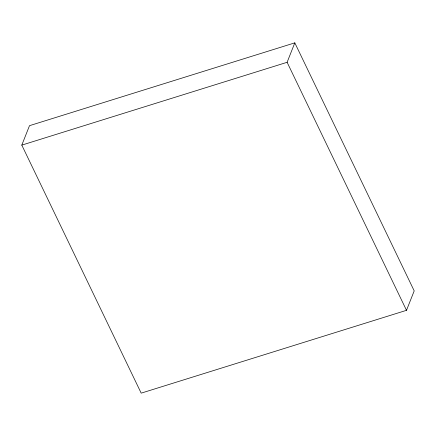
<?xml version="1.0" encoding="UTF-8"?>
<svg xmlns="http://www.w3.org/2000/svg" width="436" height="436" viewBox="0 0 436 436"><rect width="100%" height="100%" fill="white"/><g stroke="black" fill="none" stroke-linecap="round" stroke-linejoin="round"><path stroke-width="0.65" d="M21.8 145.117L29.501 125.677L294.812 42.853L414.2 290.883L406.499 310.323L141.188 393.147L21.8 145.117L287.111 62.299L294.812 42.853M287.111 62.299L406.499 310.323"/></g></svg>
